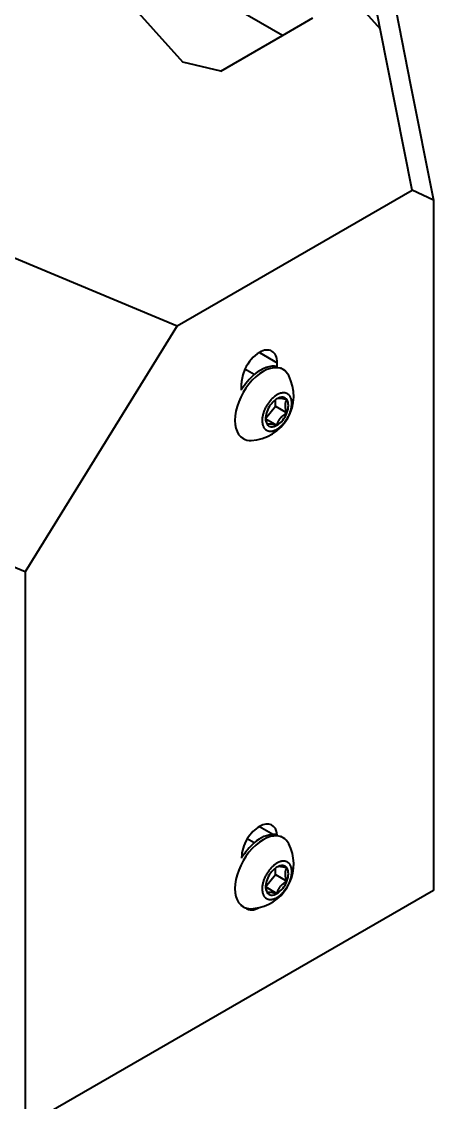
# Model space of a CAD drawing. Header units: millimetres. Extents: x 15 to 415, y 5 to 292.
# Drawn here: x 358.13 to 365.48, y 115.96 to 135.28 of the extents above; entities that cross this region are included whole.
import ezdxf

# ---------------------------------------------------------------- set-up
doc = ezdxf.new("R2010")
doc.units = ezdxf.units.MM
doc.layers.add('Geometries', color=7, linetype='Continuous')

msp = doc.modelspace()

# ---------------------------------------------------------------- linework, layer by layer
at = {"layer": 'Geometries', "linetype": 'Continuous', "lineweight": 40}
for p, q in [((360.4553, 139.7019), (364.5348, 135.1501)), ((364.5348, 135.1501), (364.0065, 137.8287)), ((358.5468, 137.2969), (361.0067, 134.5522)), ((362.7883, 135.0299), (358.9074, 137.2706)), ((364.4993, 137.07), (365.0748, 134.1508)), ((362.7883, 135.0299), (363.3315, 135.3435)), ((361.6857, 134.3933), (362.7883, 135.0299)), ((365.1034, 132.2641), (364.535, 135.1504)), ((361.6857, 134.3933), (361.0067, 134.5522)), ((365.0759, 134.1509), (365.4829, 132.0872)), ((353.8418, 132.7941), (360.9031, 129.839)), ((360.9031, 129.839), (365.1034, 132.2641)), ((365.4829, 132.0872), (365.1034, 132.2641)), ((365.4829, 132.0872), (365.4829, 119.7499)), ((360.9031, 129.839), (358.1908, 125.4424)), ((362.3744, 129.3658), (362.6926, 129.1821)), ((362.2814, 128.9687), (362.1162, 129.064)), ((362.6926, 129.1097), (362.6926, 129.1821)), ((362.7969, 129.0608), (362.7563, 129.0842)), ((362.0562, 128.701), (362.0562, 128.8146)), ((362.0562, 128.6938), (362.0562, 128.701)), ((362.6611, 128.4027), (362.6611, 128.5184)), ((362.4861, 128.185), (362.6611, 128.4027)), ((362.6611, 128.4027), (362.8653, 128.2848)), ((362.4861, 128.185), (362.4865, 128.1815)), ((362.4866, 128.1815), (362.6885, 128.0649)), ((362.0844, 127.8267), (362.0438, 127.8501)), ((358.1908, 125.4424), (357.7154, 125.6414)), ((358.1908, 125.4424), (358.1908, 115.5399)), ((362.3744, 120.8946), (362.6244, 120.7503)), ((362.2814, 120.5996), (362.1577, 120.671)), ((362.7969, 120.6917), (362.7563, 120.7151)), ((362.0562, 120.3435), (362.0562, 120.3319)), ((362.0562, 120.3319), (362.0562, 120.3247)), ((362.6611, 120.0336), (362.6611, 120.1493)), ((362.4861, 119.8159), (362.6611, 120.0336)), ((362.6611, 120.0336), (362.8653, 119.9157)), ((362.4861, 119.8159), (362.4865, 119.8125)), ((362.4866, 119.8124), (362.6885, 119.6958)), ((365.4829, 119.7499), (358.1908, 115.5399)), ((362.0844, 119.4576), (362.0438, 119.481))]:
    msp.add_line(p, q, dxfattribs=at)
at = {"layer": 'Geometries', "linetype": 'Continuous', "lineweight": 40, "flags": 128}
for points in [[(362.6885, 127.9944), (362.6991, 128.0008), (362.7099, 128.0077), (362.7207, 128.0153), (362.7317, 128.0234), (362.7427, 128.0322), (362.7536, 128.0413), (362.7645, 128.0511), (362.7753, 128.0614), (362.7861, 128.0723), (362.7959, 128.0826), (362.8055, 128.0934), (362.8151, 128.1046), (362.8244, 128.1162), (362.8336, 128.1281), (362.8426, 128.1404), (362.8514, 128.153), (362.8599, 128.1659), (362.8681, 128.179), (362.876, 128.1924), (362.8836, 128.2059), (362.8909, 128.2196), (362.8978, 128.2334), (362.9043, 128.2473), (362.9105, 128.2612), (362.9162, 128.2751), (362.9216, 128.289), (362.9265, 128.3029), (362.931, 128.3166), (362.9351, 128.3303), (362.9392, 128.3453), (362.9427, 128.3601), (362.9457, 128.3747), (362.9483, 128.3889), (362.9503, 128.4028), (362.9518, 128.4161), (362.9529, 128.4291), (362.9535, 128.4416), (362.9537, 128.4537), (362.9535, 128.4658), (362.9528, 128.4778), (362.9517, 128.4897), (362.9502, 128.5015), (362.9481, 128.513), (362.9456, 128.5241), (362.9426, 128.535), (362.9391, 128.5455), (362.9351, 128.5557), (362.931, 128.5646), (362.9265, 128.5731), (362.9216, 128.5813), (362.9162, 128.589), (362.9105, 128.5963), (362.9043, 128.6031), (362.8978, 128.6095), (362.8909, 128.6153), (362.8836, 128.6206), (362.876, 128.6254), (362.8681, 128.6296), (362.8599, 128.6332), (362.8514, 128.6363), (362.8426, 128.6388), (362.8336, 128.6407), (362.8244, 128.642), (362.8151, 128.6427), (362.8055, 128.6429), (362.7959, 128.6426), (362.7861, 128.6417), (362.7751, 128.64), (362.7641, 128.6377), (362.753, 128.6348), (362.7419, 128.6314), (362.7309, 128.6273), (362.7201, 128.6229), (362.7095, 128.6179), (362.6989, 128.6126), (362.6885, 128.6068), (362.678, 128.6004), (362.6672, 128.5935), (362.6564, 128.586), (362.6454, 128.5778), (362.6344, 128.5691), (362.6235, 128.5599), (362.6126, 128.5501), (362.6017, 128.5398), (362.5909, 128.529), (362.5812, 128.5186), (362.5715, 128.5078), (362.562, 128.4966), (362.5526, 128.4851), (362.5434, 128.4731), (362.5344, 128.4608), (362.5257, 128.4482), (362.5172, 128.4354), (362.509, 128.4222), (362.501, 128.4089), (362.4934, 128.3953), (362.4862, 128.3816), (362.4793, 128.3678), (362.4727, 128.354), (362.4666, 128.34), (362.4608, 128.3261), (362.4555, 128.3122), (362.4506, 128.2983), (362.4461, 128.2846), (362.442, 128.271), (362.4379, 128.2559), (362.4344, 128.2411), (362.4313, 128.2265), (362.4288, 128.2123), (362.4268, 128.1984), (362.4253, 128.1851), (362.4242, 128.1722), (362.4236, 128.1596), (362.4234, 128.1475), (362.4236, 128.1354), (362.4242, 128.1234), (362.4253, 128.1115), (362.4269, 128.0998), (362.429, 128.0882), (362.4315, 128.0771), (362.4345, 128.0663), (362.438, 128.0557), (362.442, 128.0456), (362.4461, 128.0367), (362.4506, 128.0281), (362.4555, 128.02), (362.4608, 128.0122), (362.4666, 128.0049), (362.4727, 127.9981), (362.4793, 127.9918), (362.4862, 127.9859), (362.4934, 127.9806), (362.501, 127.9759), (362.509, 127.9717), (362.5172, 127.968), (362.5257, 127.965), (362.5344, 127.9625), (362.5434, 127.9606), (362.5526, 127.9592), (362.562, 127.9585), (362.5715, 127.9583), (362.5812, 127.9587), (362.5909, 127.9596), (362.6019, 127.9612), (362.613, 127.9635), (362.6241, 127.9664), (362.6352, 127.9699), (362.6462, 127.9739), (362.6569, 127.9784), (362.6676, 127.9833), (362.6781, 127.9887), (362.6885, 127.9944)], [(362.6926, 128.5384), (362.6917, 128.538), (362.6885, 128.5363)], [(362.8653, 128.5205), (362.8541, 128.5235), (362.8435, 128.5262), (362.8334, 128.5287), (362.8238, 128.531), (362.8147, 128.5331), (362.8061, 128.535), (362.7978, 128.5368), (362.7887, 128.5385), (362.78, 128.5401), (362.7718, 128.5415), (362.764, 128.5426), (362.7566, 128.5435), (362.7496, 128.5442), (362.7429, 128.5447), (362.7366, 128.545), (362.7306, 128.5451), (362.7249, 128.545), (362.7194, 128.5447), (362.7143, 128.5442), (362.7101, 128.5436), (362.706, 128.5428), (362.7022, 128.5419), (362.6985, 128.5408), (362.695, 128.5395), (362.6926, 128.5384)], [(362.8653, 128.2848), (362.8603, 128.2997), (362.8557, 128.3146), (362.8515, 128.3294), (362.8477, 128.3441), (362.845, 128.3562), (362.8427, 128.3683), (362.8408, 128.3802), (362.8394, 128.3919), (362.8384, 128.4034), (362.8381, 128.411), (362.838, 128.4185), (362.8381, 128.4275), (362.8387, 128.4364), (362.8396, 128.445), (362.8408, 128.4534), (362.8424, 128.4618), (362.8443, 128.4699), (362.8465, 128.4777), (362.849, 128.4852), (362.8525, 128.4946), (362.8565, 128.5036), (362.8607, 128.5122), (362.8653, 128.5205)], [(362.6885, 128.0649), (362.6917, 128.0762), (362.695, 128.0869), (362.6985, 128.0973), (362.7022, 128.1072), (362.706, 128.1168), (362.7101, 128.126), (362.7143, 128.135), (362.7194, 128.145), (362.7249, 128.1547), (362.7306, 128.1641), (362.7366, 128.1732), (362.7429, 128.182), (362.7496, 128.1907), (362.7566, 128.1991), (362.764, 128.2073), (362.7718, 128.2154), (362.78, 128.2233), (362.7887, 128.2311), (362.7978, 128.2389), (362.8061, 128.2455), (362.8147, 128.252), (362.8238, 128.2586), (362.8334, 128.2651), (362.8435, 128.2716), (362.8541, 128.2782), (362.8653, 128.2848)], [(362.4849, 128.1989), (362.4851, 128.1956), (362.486, 128.1859), (362.4861, 128.185)], [(362.4865, 128.1815), (362.4872, 128.1762), (362.4888, 128.166), (362.4907, 128.1557), (362.4929, 128.1453), (362.4954, 128.1349), (362.499, 128.1214), (362.5029, 128.1079), (362.5072, 128.0943), (362.5118, 128.0807)], [(362.5118, 128.0807), (362.5149, 128.0824), (362.5182, 128.0839), (362.5217, 128.0852), (362.5254, 128.0863), (362.5293, 128.0872), (362.5333, 128.088), (362.5375, 128.0886), (362.5426, 128.0891), (362.5481, 128.0894), (362.5538, 128.0895), (362.5598, 128.0894), (362.5661, 128.0891), (362.5728, 128.0886), (362.5798, 128.0879), (362.5872, 128.087), (362.595, 128.0858), (362.6032, 128.0845), (362.6119, 128.0829), (362.621, 128.0811), (362.6293, 128.0794), (362.638, 128.0775), (362.6471, 128.0754), (362.6566, 128.0731), (362.6667, 128.0706), (362.6773, 128.0679), (362.6885, 128.0649)], [(362.6885, 119.6253), (362.6991, 119.6317), (362.7099, 119.6386), (362.7207, 119.6462), (362.7317, 119.6543), (362.7427, 119.6631), (362.7536, 119.6722), (362.7645, 119.682), (362.7753, 119.6923), (362.7861, 119.7032), (362.7959, 119.7135), (362.8055, 119.7243), (362.8151, 119.7355), (362.8244, 119.7471), (362.8336, 119.759), (362.8426, 119.7713), (362.8514, 119.7839), (362.8599, 119.7968), (362.8681, 119.8099), (362.876, 119.8233), (362.8836, 119.8368), (362.8909, 119.8505), (362.8978, 119.8643), (362.9043, 119.8782), (362.9105, 119.8921), (362.9162, 119.9061), (362.9216, 119.92), (362.9265, 119.9338), (362.931, 119.9475), (362.9351, 119.9612), (362.9392, 119.9762), (362.9427, 119.9911), (362.9457, 120.0056), (362.9483, 120.0199), (362.9503, 120.0338), (362.9518, 120.0471), (362.9529, 120.06), (362.9535, 120.0725), (362.9537, 120.0846), (362.9535, 120.0967), (362.9528, 120.1087), (362.9517, 120.1206), (362.9502, 120.1324), (362.9481, 120.1439), (362.9456, 120.155), (362.9426, 120.1659), (362.9391, 120.1764), (362.9351, 120.1866), (362.931, 120.1955), (362.9265, 120.204), (362.9216, 120.2122), (362.9162, 120.2199), (362.9105, 120.2272), (362.9043, 120.234), (362.8978, 120.2404), (362.8909, 120.2462), (362.8836, 120.2515), (362.876, 120.2563), (362.8681, 120.2605), (362.8599, 120.2641), (362.8514, 120.2672), (362.8426, 120.2697), (362.8336, 120.2716), (362.8244, 120.2729), (362.8151, 120.2737), (362.8055, 120.2738), (362.7959, 120.2735), (362.7861, 120.2726), (362.7751, 120.2709), (362.7641, 120.2686), (362.753, 120.2657), (362.7419, 120.2623), (362.7309, 120.2582), (362.7201, 120.2538), (362.7095, 120.2488), (362.6989, 120.2435), (362.6885, 120.2377), (362.678, 120.2314), (362.6672, 120.2244), (362.6564, 120.2169), (362.6454, 120.2087), (362.6344, 120.2), (362.6235, 120.1908), (362.6126, 120.1811), (362.6017, 120.1707), (362.5909, 120.1599), (362.5812, 120.1495), (362.5715, 120.1387), (362.562, 120.1275), (362.5526, 120.116), (362.5434, 120.104), (362.5344, 120.0917), (362.5257, 120.0791), (362.5172, 120.0663), (362.509, 120.0531), (362.501, 120.0398), (362.4934, 120.0262), (362.4862, 120.0126), (362.4793, 119.9987), (362.4727, 119.9849), (362.4666, 119.9709), (362.4608, 119.957), (362.4555, 119.9431), (362.4506, 119.9293), (362.4461, 119.9155), (362.442, 119.9019), (362.4379, 119.8868), (362.4344, 119.872), (362.4313, 119.8574), (362.4288, 119.8432), (362.4268, 119.8293), (362.4253, 119.816), (362.4242, 119.8031), (362.4236, 119.7906), (362.4234, 119.7784), (362.4236, 119.7663), (362.4242, 119.7543), (362.4253, 119.7424), (362.4269, 119.7307), (362.429, 119.7191), (362.4315, 119.708), (362.4345, 119.6972), (362.438, 119.6866), (362.442, 119.6765), (362.4461, 119.6676), (362.4506, 119.659), (362.4555, 119.6509), (362.4608, 119.6431), (362.4666, 119.6358), (362.4727, 119.629), (362.4793, 119.6227), (362.4862, 119.6168), (362.4934, 119.6115), (362.501, 119.6068), (362.509, 119.6026), (362.5172, 119.5989), (362.5257, 119.5959), (362.5344, 119.5934), (362.5434, 119.5915), (362.5526, 119.5902), (362.562, 119.5894), (362.5715, 119.5892), (362.5812, 119.5896), (362.5909, 119.5905), (362.6019, 119.5921), (362.613, 119.5944), (362.6241, 119.5973), (362.6352, 119.6008), (362.6462, 119.6048), (362.6569, 119.6093), (362.6676, 119.6142), (362.6781, 119.6196), (362.6885, 119.6253)], [(362.6926, 120.1693), (362.6917, 120.1689), (362.6885, 120.1672)], [(362.8653, 120.1514), (362.8541, 120.1544), (362.8435, 120.1571), (362.8334, 120.1596), (362.8238, 120.1619), (362.8147, 120.164), (362.8061, 120.1659), (362.7978, 120.1677), (362.7887, 120.1695), (362.78, 120.171), (362.7718, 120.1724), (362.764, 120.1735), (362.7566, 120.1744), (362.7496, 120.1751), (362.7429, 120.1756), (362.7366, 120.1759), (362.7306, 120.176), (362.7249, 120.1759), (362.7194, 120.1756), (362.7143, 120.1751), (362.7101, 120.1745), (362.706, 120.1737), (362.7022, 120.1728), (362.6985, 120.1717), (362.695, 120.1704), (362.6926, 120.1693)], [(362.8653, 119.9157), (362.8603, 119.9306), (362.8557, 119.9455), (362.8515, 119.9603), (362.8477, 119.975), (362.845, 119.9871), (362.8427, 119.9992), (362.8408, 120.0111), (362.8394, 120.0228), (362.8384, 120.0343), (362.8381, 120.0419), (362.838, 120.0494), (362.8381, 120.0585), (362.8387, 120.0673), (362.8396, 120.0759), (362.8408, 120.0843), (362.8424, 120.0927), (362.8443, 120.1008), (362.8465, 120.1086), (362.849, 120.1162), (362.8525, 120.1255), (362.8565, 120.1345), (362.8607, 120.1431), (362.8653, 120.1514)], [(362.4849, 119.8298), (362.4851, 119.8265), (362.486, 119.8168), (362.4861, 119.8159)], [(362.4865, 119.8125), (362.4872, 119.8071), (362.4888, 119.7969), (362.4907, 119.7866), (362.4929, 119.7762), (362.4954, 119.7658), (362.499, 119.7523), (362.5029, 119.7388), (362.5072, 119.7252), (362.5118, 119.7116)], [(362.6885, 119.6958), (362.6917, 119.7071), (362.695, 119.7179), (362.6985, 119.7282), (362.7022, 119.7381), (362.706, 119.7477), (362.7101, 119.7569), (362.7143, 119.7659), (362.7194, 119.7759), (362.7249, 119.7856), (362.7306, 119.795), (362.7366, 119.8041), (362.7429, 119.813), (362.7496, 119.8216), (362.7566, 119.83), (362.764, 119.8382), (362.7718, 119.8463), (362.78, 119.8542), (362.7887, 119.8621), (362.7978, 119.8698), (362.8061, 119.8764), (362.8147, 119.8829), (362.8238, 119.8895), (362.8334, 119.896), (362.8435, 119.9026), (362.8541, 119.9091), (362.8653, 119.9157)], [(362.5118, 119.7116), (362.5149, 119.7133), (362.5182, 119.7148), (362.5217, 119.7161), (362.5254, 119.7172), (362.5293, 119.7181), (362.5333, 119.7189), (362.5375, 119.7195), (362.5426, 119.72), (362.5481, 119.7203), (362.5538, 119.7204), (362.5598, 119.7203), (362.5661, 119.72), (362.5728, 119.7195), (362.5798, 119.7188), (362.5872, 119.7179), (362.595, 119.7167), (362.6032, 119.7154), (362.6119, 119.7138), (362.621, 119.712), (362.6293, 119.7103), (362.638, 119.7084), (362.6471, 119.7063), (362.6566, 119.704), (362.6667, 119.7015), (362.6773, 119.6988), (362.6885, 119.6958)]]:
    msp.add_lwpolyline(points, dxfattribs=at)
at = {"layer": 'Geometries', "linetype": 'Continuous', "lineweight": 40}
for centre, start, end in [((362.1945, 128.5859), 272.52099, 27.47901), ((362.1945, 120.2168), 282.92469, 27.47901), ((362.1945, 120.2168), 272.52099, 282.92469)]:
    msp.add_arc(centre, 0.793, start, end, dxfattribs=at)
for centre, major_axis, start_param, end_param in [((362.3744, 128.9984), (0.225, 0.3897), 5.4977871, 7.0685835), ((362.3744, 128.9984), (0.225, 0.3897), 0.7853982, 1.7319447), ((362.4406, 128.4438), (0.3562, 0.617), 0, 3.1415927), ((362.3744, 128.9984), (0.225, 0.3897), 1.7319447, 2.3561945), ((362.3969, 128.469), (0.3562, 0.617), 0.1658728, 1.0165345), ((362.4406, 128.4438), (0.3562, 0.617), 5.9304687, 6.2831853), ((362.3969, 128.469), (0.3562, 0.617), 1.0165345, 1.527854), ((362.6885, 128.3006), (0.1443, 0.25), 0.9200385, 1.8325957), ((362.6885, 128.3006), (0.1443, 0.25), 0.7853982, 0.9200385), ((362.6885, 128.3006), (0.1443, 0.25), 6.0213859, 7.0685835), ((362.6885, 128.3006), (0.1443, 0.25), 4.9741884, 6.0213859), ((362.6885, 128.3006), (0.1443, 0.25), 1.8325957, 2.2891592), ((362.6885, 128.3006), (0.1443, 0.25), 3.9269908, 4.9741884), ((362.6885, 128.3006), (0.1443, 0.25), 2.2891592, 2.8797933), ((362.6885, 128.3006), (0.1443, 0.25), 2.8797933, 3.9269908), ((362.4406, 128.4438), (0.3562, 0.617), 3.1415927, 3.4943092), ((362.3744, 120.5272), (0.225, 0.3897), 5.5810834, 7.0685832), ((362.4406, 120.0747), (0.3562, 0.617), 0, 3.1415927), ((362.3744, 120.5272), (0.225, 0.3897), 0.7853979, 1.5348651), ((362.3969, 120.0999), (0.3562, 0.617), 0.3168514, 1.0165345), ((362.3969, 120.0999), (0.3562, 0.617), 0.1685491, 0.3168514), ((362.3744, 120.5272), (0.225, 0.3897), 1.5348651, 2.3561946), ((362.3969, 120.0999), (0.3562, 0.617), 1.0165345, 1.5278421), ((362.4406, 120.0747), (0.3562, 0.617), 5.9304687, 6.2831853), ((362.6885, 119.9315), (0.1443, 0.25), 0.9200385, 1.8325957), ((362.6885, 119.9315), (0.1443, 0.25), 0.7853982, 0.9200385), ((362.6885, 119.9315), (0.1443, 0.25), 6.0213859, 7.0685835), ((362.6885, 119.9315), (0.1443, 0.25), 4.9741884, 6.0213859), ((362.6885, 119.9315), (0.1443, 0.25), 2.2891592, 2.8797933), ((362.6885, 119.9315), (0.1443, 0.25), 1.8325957, 2.2891592), ((362.6885, 119.9315), (0.1443, 0.25), 3.9269908, 4.9741884), ((362.6885, 119.9315), (0.1443, 0.25), 2.8797933, 3.9269908), ((362.4406, 120.0747), (0.3562, 0.617), 3.1415927, 3.2581732), ((362.3744, 119.8128), (-0.225, -0.3897), 6.1837956, 7.0604499), ((362.4406, 120.0747), (0.3562, 0.617), 3.2581732, 3.4943092)]:
    msp.add_ellipse(centre, major_axis=major_axis, ratio=0.5773503, start_param=start_param, end_param=end_param, dxfattribs=at)

doc.saveas('drawing.dxf')
